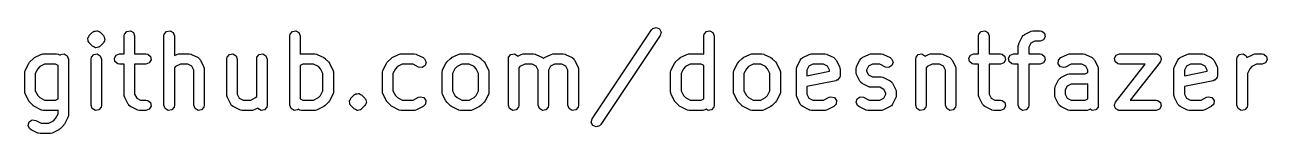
# Model space of a CAD drawing. Extents: x 149.1 to 241.6, y -132 to -36.3.
# Drawn here: x 195.99 to 213.85, y -131.82 to -130.28 of the extents above; entities that cross this region are included whole.
import ezdxf

# ---------------------------------------------------------------- set-up
doc = ezdxf.new("R2010")
doc.units = 0
doc.layers.add('BLACK', color=7, linetype='CONTINUOUS')

msp = doc.modelspace()

# ---------------------------------------------------------------- linework, layer by layer
at = {"layer": 'BLACK', "linetype": 'CONTINUOUS'}
for p, q in [((196.904, -130.42), (196.912, -130.402)), ((196.912, -130.402), (196.96, -130.355)), ((196.96, -130.355), (196.968, -130.349)), ((196.968, -130.349), (196.97, -130.346)), ((196.97, -130.346), (196.973, -130.345)), ((196.973, -130.345), (196.975, -130.343)), ((196.973, -130.345), (196.973, -130.345)), ((196.975, -130.343), (196.977, -130.342)), ((196.977, -130.342), (196.981, -130.34)), ((196.981, -130.34), (197.001, -130.338)), ((197.001, -130.338), (197.019, -130.333)), ((197.019, -130.333), (197.022, -130.334)), ((197.022, -130.334), (197.026, -130.334)), ((197.026, -130.334), (197.029, -130.335)), ((197.029, -130.335), (197.032, -130.335)), ((197.032, -130.335), (197.048, -130.346)), ((197.048, -130.346), (197.066, -130.355)), ((197.066, -130.355), (197.114, -130.402)), ((197.114, -130.402), (197.119, -130.41)), ((197.414, -130.408), (197.419, -130.382)), ((197.419, -130.382), (197.452, -130.343)), ((197.452, -130.343), (197.502, -130.334)), ((197.502, -130.334), (197.546, -130.359)), ((197.546, -130.359), (197.564, -130.408)), ((197.985, -130.408), (197.99, -130.382)), ((197.99, -130.382), (198.023, -130.343)), ((198.023, -130.343), (198.073, -130.334)), ((198.073, -130.334), (198.118, -130.359)), ((198.118, -130.359), (198.135, -130.408)), ((199.795, -130.408), (199.8, -130.382)), ((199.8, -130.382), (199.832, -130.343)), ((199.832, -130.343), (199.883, -130.334)), ((199.883, -130.334), (199.927, -130.359)), ((199.927, -130.359), (199.945, -130.408)), ((204.141, -131.604), (204.998, -130.318)), ((205.123, -130.402), (204.266, -131.687)), ((204.998, -130.318), (205.016, -130.3)), ((205.016, -130.3), (205.065, -130.285)), ((205.065, -130.285), (205.112, -130.306)), ((205.112, -130.306), (205.135, -130.352)), ((205.135, -130.352), (205.123, -130.402)), ((205.747, -130.408), (205.752, -130.382)), ((205.752, -130.382), (205.785, -130.343)), ((205.785, -130.343), (205.835, -130.334)), ((205.835, -130.334), (205.88, -130.359)), ((205.88, -130.359), (205.897, -130.408)), ((209.7, -130.408), (209.704, -130.382)), ((209.704, -130.382), (209.737, -130.343)), ((209.737, -130.343), (209.788, -130.334)), ((209.788, -130.334), (209.832, -130.359)), ((209.832, -130.359), (209.85, -130.408)), ((210.327, -130.422), (210.342, -130.401)), ((210.342, -130.401), (210.353, -130.396)), ((210.353, -130.396), (210.36, -130.388)), ((210.36, -130.388), (210.456, -130.341)), ((210.456, -130.341), (210.48, -130.333)), ((210.48, -130.333), (210.485, -130.334)), ((210.485, -130.334), (210.489, -130.333)), ((210.489, -130.333), (210.584, -130.333)), ((210.584, -130.333), (210.61, -130.337)), ((210.61, -130.337), (210.649, -130.37)), ((210.649, -130.37), (210.658, -130.421)), ((196.891, -130.449), (196.893, -130.443)), ((196.896, -130.468), (196.891, -130.449)), ((196.893, -130.436), (196.904, -130.42)), ((196.893, -130.443), (196.893, -130.436)), ((196.897, -130.487), (196.896, -130.468)), ((196.903, -130.495), (196.897, -130.487)), ((196.904, -130.498), (196.903, -130.495)), ((196.907, -130.5), (196.904, -130.498)), ((196.912, -130.508), (196.907, -130.5)), ((196.96, -130.556), (196.912, -130.508)), ((196.977, -130.564), (196.96, -130.556)), ((196.993, -130.575), (196.977, -130.564)), ((196.997, -130.575), (196.993, -130.575)), ((197, -130.577), (196.997, -130.575)), ((197.003, -130.576), (197, -130.577)), ((197.006, -130.578), (197.003, -130.576)), ((197.025, -130.573), (197.006, -130.578)), ((197.045, -130.571), (197.025, -130.573)), ((197.048, -130.568), (197.045, -130.571)), ((197.05, -130.568), (197.048, -130.568)), ((197.052, -130.565), (197.05, -130.568)), ((197.053, -130.565), (197.052, -130.565)), ((197.056, -130.564), (197.053, -130.565)), ((197.058, -130.562), (197.056, -130.564)), ((197.066, -130.556), (197.058, -130.562)), ((197.114, -130.508), (197.066, -130.556)), ((197.122, -130.491), (197.114, -130.508)), ((197.119, -130.41), (197.122, -130.412)), ((197.122, -130.412), (197.123, -130.415)), ((197.133, -130.475), (197.122, -130.491)), ((197.123, -130.415), (197.128, -130.424)), ((197.128, -130.424), (197.13, -130.443)), ((197.13, -130.443), (197.135, -130.462)), ((197.135, -130.462), (197.132, -130.468)), ((197.132, -130.468), (197.133, -130.475)), ((197.414, -130.666), (197.414, -130.408)), ((197.564, -130.408), (197.564, -130.666)), ((197.985, -131.408), (197.985, -130.408)), ((198.135, -130.408), (198.135, -130.691)), ((199.795, -131.408), (199.795, -130.408)), ((199.945, -130.408), (199.945, -130.67)), ((205.747, -130.67), (205.747, -130.408)), ((205.897, -130.408), (205.897, -131.408)), ((209.7, -130.666), (209.7, -130.408)), ((209.85, -130.408), (209.85, -130.666)), ((210.271, -130.55), (210.276, -130.525)), ((210.271, -130.666), (210.271, -130.55)), ((210.276, -130.525), (210.279, -130.521)), ((210.279, -130.517), (210.327, -130.422)), ((210.279, -130.521), (210.279, -130.517)), ((210.45, -130.511), (210.421, -130.568)), ((210.421, -130.568), (210.421, -130.666)), ((210.507, -130.483), (210.45, -130.511)), ((210.584, -130.483), (210.507, -130.483)), ((210.632, -130.465), (210.584, -130.483)), ((210.658, -130.421), (210.632, -130.465)), ((196.055, -130.783), (196.103, -130.736)), ((196.103, -130.736), (196.121, -130.723)), ((196.121, -130.723), (196.122, -130.721)), ((196.122, -130.721), (196.217, -130.674)), ((196.217, -130.674), (196.242, -130.666)), ((196.242, -130.666), (196.247, -130.667)), ((196.247, -130.667), (196.251, -130.666)), ((196.251, -130.666), (196.441, -130.666)), ((196.441, -130.666), (196.467, -130.67)), ((196.467, -130.67), (196.471, -130.673)), ((196.471, -130.673), (196.475, -130.674)), ((196.475, -130.674), (196.493, -130.683)), ((196.493, -130.683), (196.499, -130.676)), ((196.499, -130.676), (196.55, -130.667)), ((196.55, -130.667), (196.594, -130.693)), ((196.594, -130.693), (196.612, -130.741)), ((196.612, -130.741), (196.612, -131.55)), ((196.938, -130.741), (196.942, -130.715)), ((196.938, -131.408), (196.938, -130.741)), ((196.942, -130.715), (196.975, -130.676)), ((196.975, -130.676), (197.026, -130.667)), ((197.026, -130.667), (197.07, -130.693)), ((197.07, -130.693), (197.088, -130.741)), ((197.088, -130.741), (197.088, -131.408)), ((197.272, -130.728), (197.298, -130.683)), ((197.281, -130.778), (197.272, -130.728)), ((197.298, -130.683), (197.346, -130.666)), ((197.346, -130.666), (197.414, -130.666)), ((197.564, -130.666), (197.727, -130.666)), ((197.727, -130.666), (197.753, -130.67)), ((197.753, -130.67), (197.792, -130.703)), ((197.801, -130.754), (197.775, -130.798)), ((197.792, -130.703), (197.801, -130.754)), ((198.135, -130.691), (198.17, -130.674)), ((198.17, -130.674), (198.195, -130.666)), ((198.195, -130.666), (198.199, -130.667)), ((198.199, -130.667), (198.203, -130.666)), ((198.203, -130.666), (198.346, -130.666)), ((198.346, -130.666), (198.372, -130.67)), ((198.372, -130.67), (198.375, -130.673)), ((198.375, -130.673), (198.38, -130.674)), ((198.38, -130.674), (198.475, -130.721)), ((198.475, -130.721), (198.496, -130.737)), ((198.496, -130.737), (198.5, -130.747)), ((198.5, -130.747), (198.509, -130.755)), ((198.509, -130.755), (198.556, -130.85)), ((198.89, -130.741), (198.895, -130.715)), ((198.89, -131.265), (198.89, -130.741)), ((198.895, -130.715), (198.928, -130.676)), ((198.928, -130.676), (198.978, -130.667)), ((198.978, -130.667), (199.023, -130.693)), ((199.023, -130.693), (199.04, -130.741)), ((199.04, -130.741), (199.04, -131.247)), ((199.319, -130.741), (199.323, -130.715)), ((199.319, -131.281), (199.319, -130.741)), ((199.323, -130.715), (199.356, -130.676)), ((199.356, -130.676), (199.407, -130.667)), ((199.407, -130.667), (199.451, -130.693)), ((199.451, -130.693), (199.469, -130.741)), ((199.469, -130.741), (199.469, -131.408)), ((199.945, -130.67), (199.957, -130.666)), ((199.957, -130.666), (199.961, -130.667)), ((199.961, -130.667), (199.965, -130.666)), ((199.965, -130.666), (200.156, -130.666)), ((200.156, -130.666), (200.181, -130.67)), ((200.181, -130.67), (200.185, -130.673)), ((200.185, -130.673), (200.189, -130.674)), ((200.189, -130.674), (200.284, -130.721)), ((200.284, -130.721), (200.303, -130.735)), ((200.303, -130.735), (200.304, -130.736)), ((200.304, -130.736), (200.352, -130.783)), ((201.198, -130.783), (201.246, -130.736)), ((201.246, -130.736), (201.264, -130.723)), ((201.264, -130.723), (201.265, -130.721)), ((201.265, -130.721), (201.36, -130.674)), ((201.36, -130.674), (201.385, -130.666)), ((201.385, -130.666), (201.39, -130.667)), ((201.39, -130.667), (201.394, -130.666)), ((201.394, -130.666), (201.584, -130.666)), ((201.584, -130.666), (201.61, -130.67)), ((201.61, -130.67), (201.613, -130.673)), ((201.613, -130.673), (201.618, -130.674)), ((201.618, -130.674), (201.713, -130.721)), ((201.713, -130.721), (201.734, -130.737)), ((201.734, -130.737), (201.754, -130.784)), ((202.055, -130.783), (202.103, -130.736)), ((202.103, -130.736), (202.121, -130.723)), ((202.121, -130.723), (202.122, -130.721)), ((202.122, -130.721), (202.217, -130.674)), ((202.217, -130.674), (202.242, -130.666)), ((202.242, -130.666), (202.247, -130.667)), ((202.247, -130.667), (202.251, -130.666)), ((202.251, -130.666), (202.394, -130.666)), ((202.394, -130.666), (202.419, -130.67)), ((202.419, -130.67), (202.423, -130.673)), ((202.423, -130.673), (202.427, -130.674)), ((202.427, -130.674), (202.523, -130.721)), ((202.523, -130.721), (202.541, -130.735)), ((202.541, -130.735), (202.542, -130.736)), ((202.542, -130.736), (202.59, -130.783)), ((202.938, -130.741), (202.942, -130.715)), ((202.938, -131.408), (202.938, -130.741)), ((202.942, -130.715), (202.975, -130.676)), ((202.975, -130.676), (203.026, -130.667)), ((203.026, -130.667), (203.07, -130.693)), ((203.07, -130.693), (203.072, -130.699)), ((203.072, -130.699), (203.122, -130.674)), ((203.122, -130.674), (203.147, -130.666)), ((203.147, -130.666), (203.151, -130.667)), ((203.151, -130.667), (203.156, -130.666)), ((203.156, -130.666), (203.299, -130.666)), ((203.299, -130.666), (203.324, -130.67)), ((203.324, -130.67), (203.328, -130.673)), ((203.328, -130.673), (203.332, -130.674)), ((203.332, -130.674), (203.427, -130.721)), ((203.427, -130.721), (203.442, -130.732)), ((203.442, -130.732), (203.448, -130.73)), ((203.448, -130.73), (203.456, -130.721)), ((203.456, -130.721), (203.551, -130.674)), ((203.551, -130.674), (203.576, -130.666)), ((203.576, -130.666), (203.58, -130.667)), ((203.58, -130.667), (203.584, -130.666)), ((203.584, -130.666), (203.727, -130.666)), ((203.727, -130.666), (203.753, -130.67)), ((203.753, -130.67), (203.756, -130.673)), ((203.756, -130.673), (203.761, -130.674)), ((203.761, -130.674), (203.856, -130.721)), ((203.856, -130.721), (203.877, -130.737)), ((203.877, -130.737), (203.881, -130.747)), ((203.881, -130.747), (203.889, -130.755)), ((203.889, -130.755), (203.937, -130.85)), ((205.341, -130.783), (205.388, -130.736)), ((205.388, -130.736), (205.407, -130.723)), ((205.407, -130.723), (205.408, -130.721)), ((205.408, -130.721), (205.503, -130.674)), ((205.503, -130.674), (205.528, -130.666)), ((205.528, -130.666), (205.532, -130.667)), ((205.532, -130.667), (205.537, -130.666)), ((205.537, -130.666), (205.727, -130.666)), ((205.727, -130.666), (205.747, -130.67)), ((206.246, -130.783), (206.293, -130.736)), ((206.293, -130.736), (206.312, -130.723)), ((206.312, -130.723), (206.313, -130.721)), ((206.313, -130.721), (206.408, -130.674)), ((206.408, -130.674), (206.433, -130.666)), ((206.433, -130.666), (206.437, -130.667)), ((206.437, -130.667), (206.441, -130.666)), ((206.441, -130.666), (206.584, -130.666)), ((206.584, -130.666), (206.61, -130.67)), ((206.61, -130.67), (206.613, -130.673)), ((206.613, -130.673), (206.618, -130.674)), ((206.618, -130.674), (206.713, -130.721)), ((206.713, -130.721), (206.731, -130.735)), ((206.731, -130.735), (206.733, -130.736)), ((206.733, -130.736), (206.78, -130.783)), ((207.089, -130.85), (207.136, -130.755)), ((207.136, -130.755), (207.152, -130.734)), ((207.152, -130.734), (207.162, -130.73)), ((207.162, -130.73), (207.17, -130.721)), ((207.17, -130.721), (207.265, -130.674)), ((207.265, -130.674), (207.29, -130.666)), ((207.29, -130.666), (207.294, -130.667)), ((207.294, -130.667), (207.299, -130.666)), ((207.299, -130.666), (207.489, -130.666)), ((207.489, -130.666), (207.515, -130.67)), ((207.515, -130.67), (207.518, -130.673)), ((207.518, -130.673), (207.523, -130.674)), ((207.523, -130.674), (207.618, -130.721)), ((207.618, -130.721), (207.639, -130.737)), ((207.639, -130.737), (207.643, -130.747)), ((207.643, -130.747), (207.651, -130.755)), ((207.651, -130.755), (207.699, -130.85)), ((207.946, -130.85), (207.993, -130.755)), ((207.993, -130.755), (208.009, -130.734)), ((208.009, -130.734), (208.019, -130.73)), ((208.019, -130.73), (208.027, -130.721)), ((208.027, -130.721), (208.122, -130.674)), ((208.122, -130.674), (208.147, -130.666)), ((208.147, -130.666), (208.151, -130.667)), ((208.151, -130.667), (208.156, -130.666)), ((208.156, -130.666), (208.299, -130.666)), ((208.299, -130.666), (208.324, -130.67)), ((208.324, -130.67), (208.328, -130.673)), ((208.328, -130.673), (208.332, -130.674)), ((208.332, -130.674), (208.427, -130.721)), ((208.427, -130.721), (208.448, -130.737)), ((208.448, -130.737), (208.469, -130.784)), ((208.795, -130.741), (208.8, -130.715)), ((208.795, -131.408), (208.795, -130.741)), ((208.8, -130.715), (208.832, -130.676)), ((208.832, -130.676), (208.883, -130.667)), ((208.883, -130.667), (208.927, -130.693)), ((208.927, -130.693), (208.93, -130.699)), ((208.93, -130.699), (208.979, -130.674)), ((208.979, -130.674), (209.004, -130.666)), ((209.004, -130.666), (209.009, -130.667)), ((209.009, -130.667), (209.013, -130.666)), ((209.013, -130.666), (209.156, -130.666)), ((209.156, -130.666), (209.181, -130.67)), ((209.181, -130.67), (209.185, -130.673)), ((209.185, -130.673), (209.189, -130.674)), ((209.189, -130.674), (209.284, -130.721)), ((209.284, -130.721), (209.305, -130.737)), ((209.305, -130.737), (209.31, -130.747)), ((209.31, -130.747), (209.318, -130.755)), ((209.318, -130.755), (209.366, -130.85)), ((209.558, -130.728), (209.584, -130.683)), ((209.567, -130.778), (209.558, -130.728)), ((209.584, -130.683), (209.632, -130.666)), ((209.632, -130.666), (209.7, -130.666)), ((209.85, -130.666), (210.013, -130.666)), ((210.013, -130.666), (210.039, -130.67)), ((210.039, -130.67), (210.078, -130.703)), ((210.087, -130.754), (210.061, -130.798)), ((210.078, -130.703), (210.087, -130.754)), ((210.129, -130.728), (210.155, -130.683)), ((210.138, -130.778), (210.129, -130.728)), ((210.155, -130.683), (210.203, -130.666)), ((210.203, -130.666), (210.271, -130.666)), ((210.421, -130.666), (210.584, -130.666)), ((210.584, -130.666), (210.61, -130.67)), ((210.61, -130.67), (210.649, -130.703)), ((210.658, -130.754), (210.632, -130.798)), ((210.649, -130.703), (210.658, -130.754)), ((210.846, -130.81), (210.849, -130.759)), ((210.849, -130.759), (210.884, -130.721)), ((210.884, -130.721), (210.979, -130.674)), ((210.979, -130.674), (211.004, -130.666)), ((211.004, -130.666), (211.009, -130.667)), ((211.009, -130.667), (211.013, -130.666)), ((211.013, -130.666), (211.203, -130.666)), ((211.203, -130.666), (211.229, -130.67)), ((211.229, -130.67), (211.232, -130.673)), ((211.232, -130.673), (211.237, -130.674)), ((211.237, -130.674), (211.332, -130.721)), ((211.332, -130.721), (211.353, -130.737)), ((211.353, -130.737), (211.357, -130.747)), ((211.357, -130.747), (211.366, -130.755)), ((211.366, -130.755), (211.413, -130.85)), ((211.653, -130.728), (211.679, -130.683)), ((211.662, -130.778), (211.653, -130.728)), ((211.679, -130.683), (211.727, -130.666)), ((211.727, -130.666), (212.251, -130.666)), ((212.251, -130.666), (212.259, -130.667)), ((212.259, -130.667), (212.262, -130.667)), ((212.262, -130.667), (212.265, -130.668)), ((212.265, -130.668), (212.277, -130.67)), ((212.277, -130.67), (212.291, -130.682)), ((212.291, -130.682), (212.307, -130.691)), ((212.307, -130.691), (212.31, -130.698)), ((212.31, -130.698), (212.316, -130.703)), ((212.316, -130.703), (212.319, -130.722)), ((212.325, -130.754), (212.316, -130.77)), ((212.319, -130.722), (212.326, -130.739)), ((212.326, -130.739), (212.323, -130.746)), ((212.323, -130.746), (212.325, -130.754)), ((212.517, -130.85), (212.565, -130.755)), ((212.565, -130.755), (212.58, -130.734)), ((212.58, -130.734), (212.591, -130.73)), ((212.591, -130.73), (212.598, -130.721)), ((212.598, -130.721), (212.694, -130.674)), ((212.694, -130.674), (212.719, -130.666)), ((212.719, -130.666), (212.723, -130.667)), ((212.723, -130.667), (212.727, -130.666)), ((212.727, -130.666), (212.918, -130.666)), ((212.918, -130.666), (212.943, -130.67)), ((212.943, -130.67), (212.947, -130.673)), ((212.947, -130.673), (212.951, -130.674)), ((212.951, -130.674), (213.046, -130.721)), ((213.046, -130.721), (213.067, -130.737)), ((213.067, -130.737), (213.072, -130.747)), ((213.072, -130.747), (213.08, -130.755)), ((213.08, -130.755), (213.128, -130.85)), ((213.414, -130.741), (213.419, -130.715)), ((213.414, -131.408), (213.414, -130.741)), ((213.419, -130.715), (213.452, -130.676)), ((213.452, -130.676), (213.502, -130.667)), ((213.502, -130.667), (213.547, -130.693)), ((213.547, -130.693), (213.556, -130.719)), ((213.556, -130.719), (213.646, -130.674)), ((213.646, -130.674), (213.671, -130.666)), ((213.671, -130.666), (213.675, -130.667)), ((213.675, -130.667), (213.68, -130.666)), ((213.68, -130.666), (213.775, -130.666)), ((213.775, -130.666), (213.8, -130.67)), ((213.8, -130.67), (213.84, -130.703)), ((213.849, -130.754), (213.823, -130.798)), ((213.84, -130.703), (213.849, -130.754)), ((195.985, -130.931), (195.99, -130.906)), ((195.985, -131.217), (195.985, -130.931)), ((195.99, -130.906), (195.993, -130.902)), ((195.993, -130.898), (196.041, -130.803)), ((195.993, -130.902), (195.993, -130.898)), ((196.041, -130.803), (196.054, -130.785)), ((196.054, -130.785), (196.055, -130.783)), ((196.17, -130.881), (196.135, -130.949)), ((196.2, -130.85), (196.17, -130.881)), ((196.269, -130.816), (196.2, -130.85)), ((196.424, -130.816), (196.269, -130.816)), ((196.462, -130.835), (196.424, -130.816)), ((196.462, -131.314), (196.462, -130.835)), ((197.321, -130.811), (197.281, -130.778)), ((197.346, -130.816), (197.321, -130.811)), ((197.414, -130.816), (197.346, -130.816)), ((197.414, -131.265), (197.414, -130.816)), ((197.727, -130.816), (197.564, -130.816)), ((197.564, -130.816), (197.564, -131.247)), ((197.775, -130.798), (197.727, -130.816)), ((198.153, -130.85), (198.135, -130.867)), ((198.135, -130.867), (198.135, -131.408)), ((198.221, -130.816), (198.153, -130.85)), ((198.328, -130.816), (198.221, -130.816)), ((198.386, -130.844), (198.328, -130.816)), ((198.414, -130.902), (198.386, -130.844)), ((198.414, -131.408), (198.414, -130.902)), ((198.556, -130.85), (198.564, -130.875)), ((198.564, -130.875), (198.563, -130.88)), ((198.563, -130.88), (198.564, -130.884)), ((198.564, -130.884), (198.564, -131.408)), ((199.983, -130.816), (199.945, -130.835)), ((199.945, -130.835), (199.945, -131.314)), ((200.138, -130.816), (199.983, -130.816)), ((200.207, -130.85), (200.138, -130.816)), ((200.237, -130.881), (200.207, -130.85)), ((200.271, -130.949), (200.237, -130.881)), ((200.352, -130.783), (200.364, -130.802)), ((200.364, -130.802), (200.366, -130.803)), ((200.366, -130.803), (200.413, -130.898)), ((200.413, -130.898), (200.421, -130.923)), ((200.421, -130.923), (200.42, -130.927)), ((200.42, -130.927), (200.421, -130.931)), ((200.421, -130.931), (200.421, -131.217)), ((201.128, -130.931), (201.133, -130.906)), ((201.128, -131.217), (201.128, -130.931)), ((201.133, -130.906), (201.136, -130.902)), ((201.136, -130.898), (201.184, -130.803)), ((201.136, -130.902), (201.136, -130.898)), ((201.184, -130.803), (201.197, -130.785)), ((201.197, -130.785), (201.198, -130.783)), ((201.313, -130.881), (201.278, -130.949)), ((201.343, -130.85), (201.313, -130.881)), ((201.412, -130.816), (201.343, -130.85)), ((201.567, -130.816), (201.412, -130.816)), ((201.646, -130.856), (201.567, -130.816)), ((201.697, -130.862), (201.646, -130.856)), ((201.74, -130.833), (201.697, -130.862)), ((201.754, -130.784), (201.74, -130.833)), ((201.985, -130.931), (201.99, -130.906)), ((201.985, -131.217), (201.985, -130.931)), ((201.99, -130.906), (201.993, -130.902)), ((201.993, -130.898), (202.041, -130.803)), ((201.993, -130.902), (201.993, -130.898)), ((202.041, -130.803), (202.054, -130.785)), ((202.054, -130.785), (202.055, -130.783)), ((202.17, -130.881), (202.135, -130.949)), ((202.2, -130.85), (202.17, -130.881)), ((202.269, -130.816), (202.2, -130.85)), ((202.376, -130.816), (202.269, -130.816)), ((202.445, -130.85), (202.376, -130.816)), ((202.475, -130.881), (202.445, -130.85)), ((202.509, -130.949), (202.475, -130.881)), ((202.59, -130.783), (202.603, -130.802)), ((202.603, -130.802), (202.604, -130.803)), ((202.604, -130.803), (202.651, -130.898)), ((202.651, -130.898), (202.659, -130.923)), ((202.659, -130.923), (202.658, -130.927)), ((202.658, -130.927), (202.659, -130.931)), ((202.659, -130.931), (202.659, -131.217)), ((203.105, -130.85), (203.088, -130.867)), ((203.088, -130.867), (203.088, -131.408)), ((203.173, -130.816), (203.105, -130.85)), ((203.281, -130.816), (203.173, -130.816)), ((203.338, -130.844), (203.281, -130.816)), ((203.366, -130.902), (203.338, -130.844)), ((203.366, -131.408), (203.366, -130.902)), ((203.545, -130.844), (203.516, -130.902)), ((203.516, -130.902), (203.516, -131.408)), ((203.602, -130.816), (203.545, -130.844)), ((203.709, -130.816), (203.602, -130.816)), ((203.766, -130.844), (203.709, -130.816)), ((203.795, -130.902), (203.766, -130.844)), ((203.795, -131.408), (203.795, -130.902)), ((203.937, -130.85), (203.945, -130.875)), ((203.945, -130.875), (203.943, -130.88)), ((203.943, -130.88), (203.945, -130.884)), ((203.945, -130.884), (203.945, -131.408)), ((205.271, -130.931), (205.276, -130.906)), ((205.271, -131.217), (205.271, -130.931)), ((205.276, -130.906), (205.279, -130.902)), ((205.279, -130.898), (205.327, -130.803)), ((205.279, -130.902), (205.279, -130.898)), ((205.327, -130.803), (205.34, -130.785)), ((205.34, -130.785), (205.341, -130.783)), ((205.455, -130.881), (205.421, -130.949)), ((205.486, -130.85), (205.455, -130.881)), ((205.554, -130.816), (205.486, -130.85)), ((205.709, -130.816), (205.554, -130.816)), ((205.747, -130.835), (205.709, -130.816)), ((205.747, -131.314), (205.747, -130.835)), ((206.176, -130.931), (206.18, -130.906)), ((206.176, -131.217), (206.176, -130.931)), ((206.18, -130.906), (206.183, -130.902)), ((206.183, -130.902), (206.184, -130.898)), ((206.184, -130.898), (206.231, -130.803)), ((206.231, -130.803), (206.245, -130.785)), ((206.245, -130.785), (206.246, -130.783)), ((206.36, -130.881), (206.326, -130.949)), ((206.391, -130.85), (206.36, -130.881)), ((206.459, -130.816), (206.391, -130.85)), ((206.567, -130.816), (206.459, -130.816)), ((206.635, -130.85), (206.567, -130.816)), ((206.666, -130.881), (206.635, -130.85)), ((206.7, -130.949), (206.666, -130.881)), ((206.78, -130.783), (206.793, -130.802)), ((206.793, -130.802), (206.794, -130.803)), ((206.794, -130.803), (206.842, -130.898)), ((206.842, -130.898), (206.849, -130.923)), ((206.849, -130.923), (206.848, -130.927)), ((206.848, -130.927), (206.85, -130.931)), ((206.85, -130.931), (206.85, -131.217)), ((207.081, -130.884), (207.085, -130.858)), ((207.081, -131.265), (207.081, -130.884)), ((207.085, -130.858), (207.088, -130.855)), ((207.088, -130.855), (207.089, -130.85)), ((207.259, -130.844), (207.231, -130.902)), ((207.231, -130.902), (207.231, -130.983)), ((207.231, -130.983), (207.557, -130.918)), ((207.316, -130.816), (207.259, -130.844)), ((207.471, -130.816), (207.316, -130.816)), ((207.528, -130.844), (207.471, -130.816)), ((207.557, -130.902), (207.528, -130.844)), ((207.557, -130.918), (207.557, -130.902)), ((207.699, -130.85), (207.706, -130.875)), ((207.706, -130.875), (207.705, -130.88)), ((207.705, -130.88), (207.707, -130.884)), ((207.707, -130.884), (207.707, -130.979)), ((207.938, -130.884), (207.942, -130.858)), ((207.938, -130.931), (207.938, -130.884)), ((207.939, -130.936), (207.938, -130.931)), ((207.938, -130.94), (207.939, -130.936)), ((207.946, -130.965), (207.938, -130.94)), ((207.942, -130.858), (207.945, -130.855)), ((207.945, -130.855), (207.946, -130.85)), ((208.116, -130.844), (208.088, -130.902)), ((208.088, -130.902), (208.088, -130.914)), ((208.088, -130.914), (208.116, -130.971)), ((208.173, -130.816), (208.116, -130.844)), ((208.281, -130.816), (208.173, -130.816)), ((208.36, -130.856), (208.281, -130.816)), ((208.411, -130.862), (208.36, -130.856)), ((208.454, -130.833), (208.411, -130.862)), ((208.469, -130.784), (208.454, -130.833)), ((208.962, -130.85), (208.945, -130.867)), ((208.945, -130.867), (208.945, -131.408)), ((209.031, -130.816), (208.962, -130.85)), ((209.138, -130.816), (209.031, -130.816)), ((209.195, -130.844), (209.138, -130.816)), ((209.224, -130.902), (209.195, -130.844)), ((209.224, -131.408), (209.224, -130.902)), ((209.366, -130.85), (209.373, -130.875)), ((209.373, -130.875), (209.372, -130.88)), ((209.372, -130.88), (209.374, -130.884)), ((209.374, -130.884), (209.374, -131.408)), ((209.606, -130.811), (209.567, -130.778)), ((209.632, -130.816), (209.606, -130.811)), ((209.7, -130.816), (209.632, -130.816)), ((209.7, -131.265), (209.7, -130.816)), ((210.013, -130.816), (209.85, -130.816)), ((209.85, -130.816), (209.85, -131.247)), ((210.061, -130.798), (210.013, -130.816)), ((210.178, -130.811), (210.138, -130.778)), ((210.203, -130.816), (210.178, -130.811)), ((210.271, -130.816), (210.203, -130.816)), ((210.271, -131.408), (210.271, -130.816)), ((210.584, -130.816), (210.421, -130.816)), ((210.421, -130.816), (210.421, -131.408)), ((210.632, -130.798), (210.584, -130.816)), ((210.876, -130.851), (210.846, -130.81)), ((210.926, -130.863), (210.876, -130.851)), ((210.951, -130.856), (210.926, -130.863)), ((211.031, -130.816), (210.951, -130.856)), ((211.186, -130.816), (211.031, -130.816)), ((211.243, -130.844), (211.186, -130.816)), ((211.233, -130.952), (211.271, -130.933)), ((211.271, -130.902), (211.243, -130.844)), ((211.271, -130.933), (211.271, -130.902)), ((211.413, -130.85), (211.421, -130.875)), ((211.421, -130.875), (211.42, -130.88)), ((211.42, -130.88), (211.421, -130.884)), ((211.421, -130.884), (211.421, -131.408)), ((211.701, -130.811), (211.662, -130.778)), ((211.668, -131.361), (212.097, -130.816)), ((211.727, -130.816), (211.701, -130.811)), ((212.097, -130.816), (211.727, -130.816)), ((212.31, -130.787), (211.881, -131.333)), ((212.316, -130.77), (212.31, -130.787)), ((212.509, -130.884), (212.514, -130.858)), ((212.509, -131.265), (212.509, -130.884)), ((212.514, -130.858), (212.517, -130.855)), ((212.517, -130.855), (212.517, -130.85)), ((212.688, -130.844), (212.659, -130.902)), ((212.659, -130.902), (212.659, -130.983)), ((212.659, -130.983), (212.985, -130.918)), ((212.745, -130.816), (212.688, -130.844)), ((212.9, -130.816), (212.745, -130.816)), ((212.957, -130.844), (212.9, -130.816)), ((212.985, -130.902), (212.957, -130.844)), ((212.985, -130.918), (212.985, -130.902)), ((213.128, -130.85), (213.135, -130.875)), ((213.135, -130.875), (213.134, -130.88)), ((213.134, -130.88), (213.135, -130.884)), ((213.135, -130.884), (213.135, -130.979)), ((213.598, -130.881), (213.564, -130.949)), ((213.629, -130.85), (213.598, -130.881)), ((213.697, -130.816), (213.629, -130.85)), ((213.775, -130.816), (213.697, -130.816)), ((213.823, -130.798), (213.775, -130.816)), ((196.135, -130.949), (196.135, -131.199)), ((200.271, -131.199), (200.271, -130.949)), ((201.278, -130.949), (201.278, -131.199)), ((202.135, -130.949), (202.135, -131.199)), ((202.509, -131.199), (202.509, -130.949)), ((205.421, -130.949), (205.421, -131.199)), ((206.326, -130.949), (206.326, -131.199)), ((206.7, -131.199), (206.7, -130.949)), ((207.647, -131.053), (207.231, -131.136)), ((207.657, -131.046), (207.647, -131.053)), ((207.669, -131.044), (207.657, -131.046)), ((207.678, -131.033), (207.669, -131.044)), ((207.69, -131.026), (207.678, -131.033)), ((207.694, -131.014), (207.69, -131.026)), ((207.702, -131.005), (207.694, -131.014)), ((207.707, -130.979), (207.702, -131.005)), ((207.993, -131.06), (207.946, -130.965)), ((208.002, -131.068), (207.993, -131.06)), ((208.006, -131.078), (208.002, -131.068)), ((208.027, -131.094), (208.006, -131.078)), ((208.122, -131.141), (208.027, -131.094)), ((208.116, -130.971), (208.173, -130.999)), ((208.173, -130.999), (208.299, -130.999)), ((208.299, -130.999), (208.324, -131.004)), ((208.324, -131.004), (208.328, -131.007)), ((208.328, -131.007), (208.332, -131.007)), ((208.332, -131.007), (208.427, -131.055)), ((208.427, -131.055), (208.448, -131.07)), ((208.448, -131.07), (208.453, -131.081)), ((208.453, -131.081), (208.461, -131.088)), ((208.461, -131.088), (208.509, -131.184)), ((210.803, -131.136), (210.851, -131.041)), ((210.851, -131.041), (210.866, -131.02)), ((210.866, -131.02), (210.876, -131.015)), ((210.876, -131.015), (210.884, -131.007)), ((210.884, -131.007), (210.979, -130.96)), ((211.031, -131.102), (210.974, -131.13)), ((210.979, -130.96), (211.004, -130.952)), ((211.004, -130.952), (211.009, -130.953)), ((211.009, -130.953), (211.013, -130.952)), ((211.013, -130.952), (211.233, -130.952)), ((211.251, -131.102), (211.031, -131.102)), ((211.255, -131.1), (211.251, -131.102)), ((211.26, -131.101), (211.255, -131.1)), ((211.271, -131.098), (211.26, -131.101)), ((211.271, -131.314), (211.271, -131.098)), ((213.075, -131.053), (212.659, -131.136)), ((213.086, -131.046), (213.075, -131.053)), ((213.098, -131.044), (213.086, -131.046)), ((213.107, -131.033), (213.098, -131.044)), ((213.119, -131.026), (213.107, -131.033)), ((213.123, -131.014), (213.119, -131.026)), ((213.131, -131.005), (213.123, -131.014)), ((213.135, -130.979), (213.131, -131.005)), ((213.564, -130.949), (213.564, -131.408)), ((195.987, -131.221), (195.985, -131.217)), ((195.986, -131.226), (195.987, -131.221)), ((195.993, -131.251), (195.986, -131.226)), ((196.041, -131.346), (195.993, -131.251)), ((196.135, -131.199), (196.17, -131.268)), ((196.17, -131.268), (196.2, -131.298)), ((196.2, -131.298), (196.269, -131.333)), ((197.416, -131.269), (197.414, -131.265)), ((197.415, -131.273), (197.416, -131.269)), ((197.422, -131.298), (197.415, -131.273)), ((197.47, -131.394), (197.422, -131.298)), ((197.564, -131.247), (197.593, -131.304)), ((198.892, -131.269), (198.89, -131.265)), ((198.891, -131.273), (198.892, -131.269)), ((198.898, -131.298), (198.891, -131.273)), ((198.946, -131.394), (198.898, -131.298)), ((199.04, -131.247), (199.069, -131.304)), ((199.233, -131.333), (199.302, -131.298)), ((199.302, -131.298), (199.319, -131.281)), ((200.138, -131.333), (200.207, -131.298)), ((200.207, -131.298), (200.237, -131.268)), ((200.237, -131.268), (200.271, -131.199)), ((200.413, -131.251), (200.366, -131.346)), ((200.414, -131.246), (200.413, -131.251)), ((200.417, -131.243), (200.414, -131.246)), ((200.421, -131.217), (200.417, -131.243)), ((200.674, -131.307), (200.722, -131.259)), ((200.722, -131.259), (200.73, -131.254)), ((200.73, -131.254), (200.732, -131.251)), ((200.732, -131.251), (200.735, -131.25)), ((200.735, -131.25), (200.737, -131.247)), ((200.735, -131.25), (200.735, -131.25)), ((200.737, -131.247), (200.739, -131.247)), ((200.739, -131.247), (200.743, -131.244)), ((200.743, -131.244), (200.762, -131.243)), ((200.762, -131.243), (200.781, -131.238)), ((200.781, -131.238), (200.784, -131.239)), ((200.784, -131.239), (200.788, -131.239)), ((200.788, -131.239), (200.791, -131.24)), ((200.791, -131.24), (200.794, -131.24)), ((200.794, -131.24), (200.81, -131.251)), ((200.81, -131.251), (200.828, -131.259)), ((200.828, -131.259), (200.875, -131.307)), ((201.13, -131.221), (201.128, -131.217)), ((201.129, -131.226), (201.13, -131.221)), ((201.136, -131.251), (201.129, -131.226)), ((201.184, -131.346), (201.136, -131.251)), ((201.278, -131.199), (201.313, -131.268)), ((201.313, -131.268), (201.343, -131.298)), ((201.343, -131.298), (201.412, -131.333)), ((201.567, -131.333), (201.646, -131.293)), ((201.646, -131.293), (201.671, -131.285)), ((201.671, -131.285), (201.721, -131.297)), ((201.721, -131.297), (201.751, -131.339)), ((201.987, -131.221), (201.985, -131.217)), ((201.986, -131.226), (201.987, -131.221)), ((201.993, -131.251), (201.986, -131.226)), ((202.041, -131.346), (201.993, -131.251)), ((202.135, -131.199), (202.17, -131.268)), ((202.17, -131.268), (202.2, -131.298)), ((202.2, -131.298), (202.269, -131.333)), ((202.376, -131.333), (202.445, -131.298)), ((202.445, -131.298), (202.475, -131.268)), ((202.475, -131.268), (202.509, -131.199)), ((202.651, -131.251), (202.604, -131.346)), ((202.652, -131.246), (202.651, -131.251)), ((202.655, -131.243), (202.652, -131.246)), ((202.659, -131.217), (202.655, -131.243)), ((205.273, -131.221), (205.271, -131.217)), ((205.272, -131.226), (205.273, -131.221)), ((205.279, -131.251), (205.272, -131.226)), ((205.327, -131.346), (205.279, -131.251)), ((205.421, -131.199), (205.455, -131.268)), ((205.455, -131.268), (205.486, -131.298)), ((205.486, -131.298), (205.554, -131.333)), ((206.177, -131.221), (206.176, -131.217)), ((206.176, -131.226), (206.177, -131.221)), ((206.184, -131.251), (206.176, -131.226)), ((206.231, -131.346), (206.184, -131.251)), ((206.326, -131.199), (206.36, -131.268)), ((206.36, -131.268), (206.391, -131.298)), ((206.391, -131.298), (206.459, -131.333)), ((206.567, -131.333), (206.635, -131.298)), ((206.635, -131.298), (206.666, -131.268)), ((206.666, -131.268), (206.7, -131.199)), ((206.842, -131.251), (206.794, -131.346)), ((206.845, -131.243), (206.842, -131.246)), ((206.842, -131.246), (206.842, -131.251)), ((206.85, -131.217), (206.845, -131.243)), ((207.082, -131.269), (207.081, -131.265)), ((207.081, -131.273), (207.082, -131.269)), ((207.089, -131.298), (207.081, -131.273)), ((207.136, -131.394), (207.089, -131.298)), ((207.231, -131.136), (207.231, -131.247)), ((207.231, -131.247), (207.259, -131.304)), ((207.471, -131.333), (207.551, -131.293)), ((207.551, -131.293), (207.576, -131.285)), ((207.576, -131.285), (207.626, -131.297)), ((207.626, -131.297), (207.656, -131.339)), ((207.953, -131.315), (207.995, -131.287)), ((207.995, -131.287), (208.046, -131.293)), ((208.046, -131.293), (208.126, -131.333)), ((208.127, -131.142), (208.122, -131.141)), ((208.13, -131.145), (208.127, -131.142)), ((208.156, -131.149), (208.13, -131.145)), ((208.281, -131.149), (208.156, -131.149)), ((208.338, -131.178), (208.281, -131.149)), ((208.366, -131.235), (208.338, -131.178)), ((208.338, -131.304), (208.366, -131.247)), ((208.366, -131.247), (208.366, -131.235)), ((208.509, -131.298), (208.461, -131.394)), ((208.509, -131.184), (208.516, -131.209)), ((208.512, -131.29), (208.509, -131.294)), ((208.509, -131.294), (208.509, -131.298)), ((208.516, -131.265), (208.512, -131.29)), ((208.516, -131.209), (208.515, -131.213)), ((208.515, -131.213), (208.516, -131.217)), ((208.516, -131.217), (208.516, -131.265)), ((209.701, -131.269), (209.7, -131.265)), ((209.7, -131.273), (209.701, -131.269)), ((209.708, -131.298), (209.7, -131.273)), ((209.755, -131.394), (209.708, -131.298)), ((209.85, -131.247), (209.878, -131.304)), ((210.795, -131.17), (210.8, -131.144)), ((210.795, -131.265), (210.795, -131.17)), ((210.797, -131.269), (210.795, -131.265)), ((210.795, -131.273), (210.797, -131.269)), ((210.803, -131.298), (210.795, -131.273)), ((210.8, -131.144), (210.802, -131.14)), ((210.802, -131.14), (210.803, -131.136)), ((210.851, -131.394), (210.803, -131.298)), ((210.974, -131.13), (210.945, -131.187)), ((210.945, -131.187), (210.945, -131.247)), ((210.945, -131.247), (210.974, -131.304)), ((212.511, -131.269), (212.509, -131.265)), ((212.51, -131.273), (212.511, -131.269)), ((212.517, -131.298), (212.51, -131.273)), ((212.565, -131.394), (212.517, -131.298)), ((212.659, -131.136), (212.659, -131.247)), ((212.659, -131.247), (212.688, -131.304)), ((212.9, -131.333), (212.979, -131.293)), ((212.979, -131.293), (213.004, -131.285)), ((213.004, -131.285), (213.054, -131.297)), ((213.054, -131.297), (213.085, -131.339)), ((196.042, -131.347), (196.041, -131.346)), ((196.055, -131.365), (196.042, -131.347)), ((196.103, -131.413), (196.055, -131.365)), ((196.104, -131.414), (196.103, -131.413)), ((196.122, -131.427), (196.104, -131.414)), ((196.217, -131.475), (196.122, -131.427)), ((196.222, -131.475), (196.217, -131.475)), ((196.225, -131.478), (196.222, -131.475)), ((196.251, -131.483), (196.225, -131.478)), ((196.269, -131.333), (196.424, -131.333)), ((196.424, -131.333), (196.462, -131.314)), ((196.462, -131.479), (196.45, -131.482)), ((196.462, -131.533), (196.462, -131.479)), ((196.955, -131.456), (196.938, -131.408)), ((197, -131.481), (196.955, -131.456)), ((197.05, -131.473), (197, -131.481)), ((197.083, -131.433), (197.05, -131.473)), ((197.088, -131.408), (197.083, -131.433)), ((197.478, -131.401), (197.47, -131.394)), ((197.482, -131.412), (197.478, -131.401)), ((197.503, -131.427), (197.482, -131.412)), ((197.598, -131.475), (197.503, -131.427)), ((197.593, -131.304), (197.65, -131.333)), ((197.603, -131.475), (197.598, -131.475)), ((197.606, -131.478), (197.603, -131.475)), ((197.632, -131.483), (197.606, -131.478)), ((197.65, -131.333), (197.727, -131.333)), ((197.727, -131.333), (197.753, -131.337)), ((197.775, -131.465), (197.727, -131.483)), ((197.753, -131.337), (197.792, -131.37)), ((197.801, -131.421), (197.775, -131.465)), ((197.792, -131.37), (197.801, -131.421)), ((198.003, -131.456), (197.985, -131.408)), ((198.047, -131.481), (198.003, -131.456)), ((198.098, -131.473), (198.047, -131.481)), ((198.131, -131.433), (198.098, -131.473)), ((198.135, -131.408), (198.131, -131.433)), ((198.432, -131.456), (198.414, -131.408)), ((198.476, -131.481), (198.432, -131.456)), ((198.527, -131.473), (198.476, -131.481)), ((198.56, -131.433), (198.527, -131.473)), ((198.564, -131.408), (198.56, -131.433)), ((198.954, -131.401), (198.946, -131.394)), ((198.958, -131.412), (198.954, -131.401)), ((198.979, -131.427), (198.958, -131.412)), ((199.075, -131.475), (198.979, -131.427)), ((199.069, -131.304), (199.126, -131.333)), ((199.079, -131.475), (199.075, -131.475)), ((199.082, -131.478), (199.079, -131.475)), ((199.108, -131.483), (199.082, -131.478)), ((199.126, -131.333), (199.233, -131.333)), ((199.284, -131.475), (199.26, -131.482)), ((199.334, -131.45), (199.284, -131.475)), ((199.336, -131.456), (199.334, -131.45)), ((199.381, -131.481), (199.336, -131.456)), ((199.431, -131.473), (199.381, -131.481)), ((199.464, -131.433), (199.431, -131.473)), ((199.469, -131.408), (199.464, -131.433)), ((199.813, -131.456), (199.795, -131.408)), ((199.857, -131.481), (199.813, -131.456)), ((199.907, -131.473), (199.857, -131.481)), ((199.913, -131.466), (199.907, -131.473)), ((199.932, -131.475), (199.913, -131.466)), ((199.936, -131.475), (199.932, -131.475)), ((199.94, -131.478), (199.936, -131.475)), ((199.965, -131.483), (199.94, -131.478)), ((199.945, -131.314), (199.983, -131.333)), ((199.983, -131.333), (200.138, -131.333)), ((200.189, -131.475), (200.164, -131.482)), ((200.284, -131.427), (200.189, -131.475)), ((200.286, -131.426), (200.284, -131.427)), ((200.304, -131.413), (200.286, -131.426)), ((200.352, -131.365), (200.304, -131.413)), ((200.366, -131.346), (200.352, -131.364)), ((200.352, -131.364), (200.352, -131.365)), ((200.652, -131.353), (200.655, -131.347)), ((200.657, -131.372), (200.652, -131.353)), ((200.655, -131.341), (200.666, -131.325)), ((200.655, -131.347), (200.655, -131.341)), ((200.659, -131.392), (200.657, -131.372)), ((200.665, -131.4), (200.659, -131.392)), ((200.666, -131.403), (200.665, -131.4)), ((200.666, -131.325), (200.674, -131.307)), ((200.668, -131.405), (200.666, -131.403)), ((200.674, -131.413), (200.668, -131.405)), ((200.722, -131.461), (200.674, -131.413)), ((200.739, -131.469), (200.722, -131.461)), ((200.755, -131.48), (200.739, -131.469)), ((200.787, -131.477), (200.768, -131.482)), ((200.806, -131.476), (200.787, -131.477)), ((200.81, -131.473), (200.806, -131.476)), ((200.812, -131.473), (200.81, -131.473)), ((200.814, -131.47), (200.812, -131.473)), ((200.815, -131.47), (200.814, -131.47)), ((200.818, -131.469), (200.815, -131.47)), ((200.82, -131.466), (200.818, -131.469)), ((200.828, -131.461), (200.82, -131.466)), ((200.875, -131.413), (200.828, -131.461)), ((200.875, -131.307), (200.881, -131.315)), ((200.884, -131.395), (200.875, -131.413)), ((200.881, -131.315), (200.884, -131.317)), ((200.884, -131.317), (200.885, -131.32)), ((200.895, -131.379), (200.884, -131.395)), ((200.885, -131.32), (200.89, -131.328)), ((200.89, -131.328), (200.892, -131.348)), ((200.892, -131.348), (200.897, -131.367)), ((200.897, -131.367), (200.894, -131.373)), ((200.894, -131.373), (200.895, -131.379)), ((201.185, -131.347), (201.184, -131.346)), ((201.198, -131.365), (201.185, -131.347)), ((201.246, -131.413), (201.198, -131.365)), ((201.247, -131.414), (201.246, -131.413)), ((201.265, -131.427), (201.247, -131.414)), ((201.36, -131.475), (201.265, -131.427)), ((201.365, -131.475), (201.36, -131.475)), ((201.368, -131.478), (201.365, -131.475)), ((201.394, -131.483), (201.368, -131.478)), ((201.412, -131.333), (201.567, -131.333)), ((201.618, -131.475), (201.593, -131.482)), ((201.713, -131.427), (201.618, -131.475)), ((201.748, -131.39), (201.713, -131.427)), ((201.751, -131.339), (201.748, -131.39)), ((202.042, -131.347), (202.041, -131.346)), ((202.055, -131.365), (202.042, -131.347)), ((202.103, -131.413), (202.055, -131.365)), ((202.104, -131.414), (202.103, -131.413)), ((202.122, -131.427), (202.104, -131.414)), ((202.217, -131.475), (202.122, -131.427)), ((202.222, -131.475), (202.217, -131.475)), ((202.225, -131.478), (202.222, -131.475)), ((202.251, -131.483), (202.225, -131.478)), ((202.269, -131.333), (202.376, -131.333)), ((202.427, -131.475), (202.402, -131.482)), ((202.523, -131.427), (202.427, -131.475)), ((202.524, -131.426), (202.523, -131.427)), ((202.542, -131.413), (202.524, -131.426)), ((202.59, -131.365), (202.542, -131.413)), ((202.604, -131.346), (202.59, -131.364)), ((202.59, -131.364), (202.59, -131.365)), ((202.955, -131.456), (202.938, -131.408)), ((203, -131.481), (202.955, -131.456)), ((203.05, -131.473), (203, -131.481)), ((203.083, -131.433), (203.05, -131.473)), ((203.088, -131.408), (203.083, -131.433)), ((203.384, -131.456), (203.366, -131.408)), ((203.428, -131.481), (203.384, -131.456)), ((203.479, -131.473), (203.428, -131.481)), ((203.512, -131.433), (203.479, -131.473)), ((203.516, -131.408), (203.512, -131.433)), ((203.813, -131.456), (203.795, -131.408)), ((203.857, -131.481), (203.813, -131.456)), ((203.907, -131.473), (203.857, -131.481)), ((203.94, -131.433), (203.907, -131.473)), ((203.945, -131.408), (203.94, -131.433)), ((205.328, -131.347), (205.327, -131.346)), ((205.341, -131.365), (205.328, -131.347)), ((205.388, -131.413), (205.341, -131.365)), ((205.39, -131.414), (205.388, -131.413)), ((205.408, -131.427), (205.39, -131.414)), ((205.503, -131.475), (205.408, -131.427)), ((205.508, -131.475), (205.503, -131.475)), ((205.511, -131.478), (205.508, -131.475)), ((205.537, -131.483), (205.511, -131.478)), ((205.554, -131.333), (205.709, -131.333)), ((205.709, -131.333), (205.747, -131.314)), ((205.761, -131.475), (205.736, -131.482)), ((205.78, -131.465), (205.761, -131.475)), ((205.809, -131.481), (205.78, -131.465)), ((205.86, -131.473), (205.809, -131.481)), ((205.893, -131.433), (205.86, -131.473)), ((205.897, -131.408), (205.893, -131.433)), ((206.233, -131.347), (206.231, -131.346)), ((206.246, -131.365), (206.233, -131.347)), ((206.293, -131.413), (206.246, -131.365)), ((206.295, -131.414), (206.293, -131.413)), ((206.313, -131.427), (206.295, -131.414)), ((206.408, -131.475), (206.313, -131.427)), ((206.412, -131.475), (206.408, -131.475)), ((206.416, -131.478), (206.412, -131.475)), ((206.441, -131.483), (206.416, -131.478)), ((206.459, -131.333), (206.567, -131.333)), ((206.618, -131.475), (206.593, -131.482)), ((206.713, -131.427), (206.618, -131.475)), ((206.714, -131.426), (206.713, -131.427)), ((206.733, -131.413), (206.714, -131.426)), ((206.78, -131.365), (206.733, -131.413)), ((206.781, -131.364), (206.78, -131.365)), ((206.794, -131.346), (206.781, -131.364)), ((207.144, -131.401), (207.136, -131.394)), ((207.149, -131.412), (207.144, -131.401)), ((207.17, -131.427), (207.149, -131.412)), ((207.265, -131.475), (207.17, -131.427)), ((207.259, -131.304), (207.316, -131.333)), ((207.269, -131.475), (207.265, -131.475)), ((207.273, -131.478), (207.269, -131.475)), ((207.299, -131.483), (207.273, -131.478)), ((207.316, -131.333), (207.471, -131.333)), ((207.523, -131.475), (207.498, -131.482)), ((207.618, -131.427), (207.523, -131.475)), ((207.653, -131.39), (207.618, -131.427)), ((207.656, -131.339), (207.653, -131.39)), ((207.938, -131.364), (207.953, -131.315)), ((207.958, -131.412), (207.938, -131.364)), ((207.979, -131.427), (207.958, -131.412)), ((208.075, -131.475), (207.979, -131.427)), ((208.079, -131.475), (208.075, -131.475)), ((208.082, -131.478), (208.079, -131.475)), ((208.108, -131.483), (208.082, -131.478)), ((208.126, -131.333), (208.281, -131.333)), ((208.281, -131.333), (208.338, -131.304)), ((208.332, -131.475), (208.307, -131.482)), ((208.427, -131.427), (208.332, -131.475)), ((208.435, -131.419), (208.427, -131.427)), ((208.445, -131.414), (208.435, -131.419)), ((208.461, -131.394), (208.445, -131.414)), ((208.813, -131.456), (208.795, -131.408)), ((208.857, -131.481), (208.813, -131.456)), ((208.907, -131.473), (208.857, -131.481)), ((208.94, -131.433), (208.907, -131.473)), ((208.945, -131.408), (208.94, -131.433)), ((209.241, -131.456), (209.224, -131.408)), ((209.286, -131.481), (209.241, -131.456)), ((209.336, -131.473), (209.286, -131.481)), ((209.369, -131.433), (209.336, -131.473)), ((209.374, -131.408), (209.369, -131.433)), ((209.763, -131.401), (209.755, -131.394)), ((209.768, -131.412), (209.763, -131.401)), ((209.789, -131.427), (209.768, -131.412)), ((209.884, -131.475), (209.789, -131.427)), ((209.878, -131.304), (209.935, -131.333)), ((209.889, -131.475), (209.884, -131.475)), ((209.892, -131.478), (209.889, -131.475)), ((209.918, -131.483), (209.892, -131.478)), ((209.935, -131.333), (210.013, -131.333)), ((210.013, -131.333), (210.039, -131.337)), ((210.061, -131.465), (210.013, -131.483)), ((210.039, -131.337), (210.078, -131.37)), ((210.087, -131.421), (210.061, -131.465)), ((210.078, -131.37), (210.087, -131.421)), ((210.289, -131.456), (210.271, -131.408)), ((210.333, -131.481), (210.289, -131.456)), ((210.384, -131.473), (210.333, -131.481)), ((210.417, -131.433), (210.384, -131.473)), ((210.421, -131.408), (210.417, -131.433)), ((210.859, -131.401), (210.851, -131.394)), ((210.863, -131.412), (210.859, -131.401)), ((210.884, -131.427), (210.863, -131.412)), ((210.979, -131.475), (210.884, -131.427)), ((210.974, -131.304), (211.031, -131.333)), ((210.984, -131.475), (210.979, -131.475)), ((210.987, -131.478), (210.984, -131.475)), ((211.013, -131.483), (210.987, -131.478)), ((211.031, -131.333), (211.233, -131.333)), ((211.233, -131.333), (211.271, -131.314)), ((211.284, -131.475), (211.26, -131.482)), ((211.304, -131.465), (211.284, -131.475)), ((211.333, -131.481), (211.304, -131.465)), ((211.384, -131.473), (211.333, -131.481)), ((211.417, -131.433), (211.384, -131.473)), ((211.421, -131.408), (211.417, -131.433)), ((211.652, -131.41), (211.655, -131.402)), ((211.659, -131.427), (211.652, -131.41)), ((211.653, -131.395), (211.662, -131.379)), ((211.655, -131.402), (211.653, -131.395)), ((211.662, -131.445), (211.659, -131.427)), ((211.662, -131.379), (211.668, -131.361)), ((211.668, -131.45), (211.662, -131.445)), ((211.671, -131.458), (211.668, -131.45)), ((211.687, -131.466), (211.671, -131.458)), ((211.701, -131.478), (211.687, -131.466)), ((211.713, -131.48), (211.701, -131.478)), ((211.881, -131.333), (212.251, -131.333)), ((212.251, -131.333), (212.277, -131.337)), ((212.299, -131.465), (212.251, -131.483)), ((212.277, -131.337), (212.316, -131.37)), ((212.325, -131.421), (212.299, -131.465)), ((212.316, -131.37), (212.325, -131.421)), ((212.573, -131.401), (212.565, -131.394)), ((212.577, -131.412), (212.573, -131.401)), ((212.598, -131.427), (212.577, -131.412)), ((212.694, -131.475), (212.598, -131.427)), ((212.688, -131.304), (212.745, -131.333)), ((212.698, -131.475), (212.694, -131.475)), ((212.701, -131.478), (212.698, -131.475)), ((212.727, -131.483), (212.701, -131.478)), ((212.745, -131.333), (212.9, -131.333)), ((212.951, -131.475), (212.926, -131.482)), ((213.046, -131.427), (212.951, -131.475)), ((213.082, -131.39), (213.046, -131.427)), ((213.085, -131.339), (213.082, -131.39)), ((213.432, -131.456), (213.414, -131.408)), ((213.476, -131.481), (213.432, -131.456)), ((213.527, -131.473), (213.476, -131.481)), ((213.56, -131.433), (213.527, -131.473)), ((213.564, -131.408), (213.56, -131.433)), ((196.033, -131.698), (196.048, -131.649)), ((196.048, -131.649), (196.091, -131.62)), ((196.091, -131.62), (196.142, -131.626)), ((196.142, -131.626), (196.221, -131.666)), ((196.441, -131.483), (196.251, -131.483)), ((196.328, -131.666), (196.397, -131.632)), ((196.397, -131.632), (196.427, -131.601)), ((196.427, -131.601), (196.462, -131.533)), ((196.446, -131.481), (196.441, -131.483)), ((196.45, -131.482), (196.446, -131.481)), ((196.604, -131.584), (196.556, -131.679)), ((196.607, -131.576), (196.604, -131.58)), ((196.604, -131.58), (196.604, -131.584)), ((196.612, -131.55), (196.607, -131.576)), ((197.727, -131.483), (197.632, -131.483)), ((199.251, -131.483), (199.108, -131.483)), ((199.255, -131.481), (199.251, -131.483)), ((199.26, -131.482), (199.255, -131.481)), ((200.156, -131.483), (199.965, -131.483)), ((200.16, -131.481), (200.156, -131.483)), ((200.164, -131.482), (200.16, -131.481)), ((200.759, -131.48), (200.755, -131.48)), ((200.762, -131.481), (200.759, -131.48)), ((200.765, -131.481), (200.762, -131.481)), ((200.768, -131.482), (200.765, -131.481)), ((201.584, -131.483), (201.394, -131.483)), ((201.588, -131.481), (201.584, -131.483)), ((201.593, -131.482), (201.588, -131.481)), ((202.394, -131.483), (202.251, -131.483)), ((202.398, -131.481), (202.394, -131.483)), ((202.402, -131.482), (202.398, -131.481)), ((204.129, -131.654), (204.141, -131.604)), ((204.152, -131.7), (204.129, -131.654)), ((205.727, -131.483), (205.537, -131.483)), ((205.731, -131.481), (205.727, -131.483)), ((205.736, -131.482), (205.731, -131.481)), ((206.584, -131.483), (206.441, -131.483)), ((206.588, -131.481), (206.584, -131.483)), ((206.593, -131.482), (206.588, -131.481)), ((207.489, -131.483), (207.299, -131.483)), ((207.493, -131.481), (207.489, -131.483)), ((207.498, -131.482), (207.493, -131.481)), ((208.299, -131.483), (208.108, -131.483)), ((208.303, -131.481), (208.299, -131.483)), ((208.307, -131.482), (208.303, -131.481)), ((210.013, -131.483), (209.918, -131.483)), ((211.251, -131.483), (211.013, -131.483)), ((211.255, -131.481), (211.251, -131.483)), ((211.26, -131.482), (211.255, -131.481)), ((211.717, -131.482), (211.713, -131.48)), ((211.719, -131.481), (211.717, -131.482)), ((211.727, -131.483), (211.719, -131.481)), ((212.251, -131.483), (211.727, -131.483)), ((212.918, -131.483), (212.727, -131.483)), ((212.922, -131.481), (212.918, -131.483)), ((212.926, -131.482), (212.922, -131.481)), ((196.054, -131.745), (196.033, -131.698)), ((196.075, -131.76), (196.054, -131.745)), ((196.17, -131.808), (196.075, -131.76)), ((196.174, -131.809), (196.17, -131.808)), ((196.178, -131.811), (196.174, -131.809)), ((196.203, -131.816), (196.178, -131.811)), ((196.346, -131.816), (196.203, -131.816)), ((196.221, -131.666), (196.328, -131.666)), ((196.35, -131.814), (196.346, -131.816)), ((196.355, -131.815), (196.35, -131.814)), ((196.38, -131.808), (196.355, -131.815)), ((196.475, -131.76), (196.38, -131.808)), ((196.476, -131.759), (196.475, -131.76)), ((196.494, -131.746), (196.476, -131.759)), ((196.542, -131.699), (196.494, -131.746)), ((196.543, -131.697), (196.542, -131.699)), ((196.556, -131.679), (196.543, -131.697)), ((204.199, -131.721), (204.152, -131.7)), ((204.248, -131.706), (204.199, -131.721)), ((204.266, -131.687), (204.248, -131.706))]:
    msp.add_line(p, q, dxfattribs=at)

doc.saveas('drawing.dxf')
